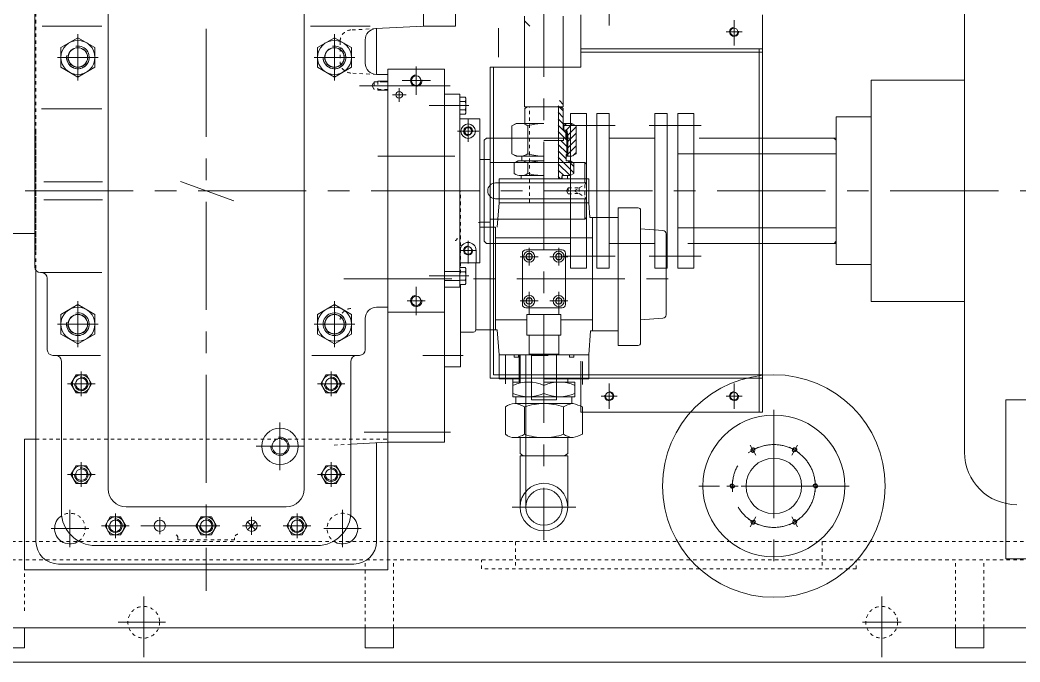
# Model space of a CAD drawing. Header units: inches. Extents: x 0 to 22015, y 0 to 16774.
# Drawn here: x 10774 to 11655, y 6629 to 7194 of the extents above; entities that cross this region are included whole.
import ezdxf

# ---------------------------------------------------------------- set-up
doc = ezdxf.new("R2010")
doc.units = ezdxf.units.IN
doc.header["$MEASUREMENT"] = 0
doc.linetypes.add('CENTER', pattern=[50.8, 31.75, -6.35, 6.35, -6.35])
doc.linetypes.add('EB_DASH', pattern=[6, 3, -3])
for name, color, linetype, lineweight in [('CAXA0', 7, 'Continuous', 5), ('CAXA1', 5, 'CENTER', 5), ('CAXA2', 6, 'EB_DASH', 5)]:
    doc.layers.add(name, color=color, linetype=linetype, lineweight=lineweight)

msp = doc.modelspace()

# ---------------------------------------------------------------- linework, layer by layer
at = {"layer": 'CAXA0', "color": 7, "linetype": 'Continuous', "lineweight": 5}
for p, q in [((10787.43, 7442.1), (10787.43, 6976.51)), ((10852, 7403.59), (10852, 6781.16)), ((11024.86, 7403.59), (11024.86, 6781.16)), ((11129.93, 7188.6), (11129.93, 7358.59)), ((11157.92, 7188.6), (11157.92, 7273.6)), ((11606.28, 6813.44), (11606.28, 7273.77)), ((11218.94, 7197.39), (11218.94, 7117.49)), ((11252.94, 7197.39), (11252.94, 7117.49)), ((11268.42, 7152.4), (11268.42, 7198.6)), ((11428.42, 6848.6), (11428.42, 7198.6)), ((10846.43, 7188.59), (10793.85, 7188.59)), ((11030.43, 7188.59), (11083.01, 7188.59)), ((11129.93, 7188.62), (11087.91, 7186.42)), ((11157.92, 7188.6), (11129.93, 7188.6)), ((11218.94, 7193.2), (11223.44, 7188.7)), ((11088.43, 7186.45), (11088.43, 7146.09)), ((11088.44, 7182.03), (11088.44, 7146.09)), ((10825.43, 7178.42), (10810.43, 7169.76)), ((10825.43, 7178.42), (10840.43, 7169.76)), ((11051.43, 7178.42), (11036.43, 7169.76)), ((11051.43, 7178.42), (11066.43, 7169.76)), ((11078.43, 7176.44), (11078.43, 7156.09)), ((10810.43, 7152.44), (10810.43, 7169.76)), ((10840.43, 7152.44), (10840.43, 7169.76)), ((11036.43, 7152.44), (11036.43, 7169.76)), ((11066.43, 7152.44), (11066.43, 7169.76)), ((11268.42, 7168.6), (11428.42, 7168.6)), ((11268.42, 7165.6), (11428.42, 7165.6)), ((11425.42, 6848.6), (11425.42, 7168.6)), ((10825.43, 7143.78), (10810.43, 7152.44)), ((10825.43, 7143.78), (10840.43, 7152.44)), ((11051.43, 7143.78), (11036.43, 7152.44)), ((11051.43, 7143.78), (11066.43, 7152.44)), ((11188.42, 6878.6), (11188.42, 7152.4)), ((11188.42, 7152.4), (11268.42, 7152.4)), ((11188.43, 7152.4), (11188.43, 7090.09)), ((11191.42, 6881.6), (11191.42, 7152.4)), ((11088.43, 7146.09), (11098.44, 7146.09)), ((11098.44, 7150.6), (11148.44, 7150.6)), ((11098.44, 7150.6), (11098.44, 7128.6)), ((11098.44, 7150.6), (11098.44, 6822.7)), ((11148.44, 6953.1), (11148.44, 7150.6)), ((11098.44, 7140.1), (11089.68, 7140.1)), ((11524.29, 7141.1), (11606.28, 7141.1)), ((11524.29, 7141.1), (11524.29, 6946.1)), ((11089.68, 7132.1), (11098.44, 7132.1)), ((11098.44, 7128.6), (11098.44, 7068.6)), ((11148.44, 7128.59), (11161.94, 7128.59)), ((11161.94, 6958.59), (11161.94, 7128.59)), ((11166.64, 7126.1), (11161.94, 7126.1)), ((11166.64, 7122.35), (11161.94, 7122.35)), ((11167.24, 7124.22), (11167.24, 7112.97)), ((11252.94, 7117.49), (11218.94, 7117.49)), ((11221.33, 7117.51), (11218.99, 7116.15)), ((11248.49, 7118.4), (11252.99, 7113.9)), ((11248.62, 7054.09), (11248.62, 7117.49)), ((11249.49, 7123.05), (11252.99, 7119.55)), ((11250.64, 7117.49), (11253, 7116.13)), ((10846.43, 7115.7), (10793.37, 7115.7)), ((11166.64, 7114.84), (11161.94, 7114.84)), ((11166.64, 7111.09), (11161.94, 7111.09)), ((11218.99, 7116.15), (11218.97, 7103.01)), ((11248.49, 7112.74), (11252.98, 7108.25)), ((11252.99, 7116.13), (11252.97, 7096.98)), ((11259.39, 7111.59), (11259.39, 6975.6)), ((11273.39, 7111.59), (11259.39, 7111.59)), ((11273.39, 7111.6), (11273.39, 6975.6)), ((11293.39, 7111.59), (11282.39, 7111.59)), ((11282.39, 7111.59), (11282.39, 6975.6)), ((11293.39, 7111.59), (11293.39, 6975.6)), ((11333.59, 7111.59), (11333.59, 6975.6)), ((11344.59, 7111.59), (11333.59, 7111.59)), ((11344.59, 7111.59), (11344.59, 6975.6)), ((11353.84, 7111.6), (11353.84, 6975.6)), ((11353.84, 7111.59), (11367.84, 7111.59)), ((11367.84, 7111.59), (11367.84, 6975.6)), ((11493.44, 7108.6), (11524.29, 7108.6)), ((11493.44, 6978.6), (11493.44, 7108.6)), ((11179.43, 7106.99), (11161.94, 7106.99)), ((11179.43, 6980.19), (11179.43, 7106.99)), ((11207.67, 7100.83), (11207.65, 7076.21)), ((11207.67, 7100.83), (11207.65, 7076.21)), ((11211.47, 7103.01), (11207.67, 7100.83)), ((11211.47, 7103.01), (11207.67, 7100.83)), ((11235.97, 7102.99), (11211.47, 7103.01)), ((11235.97, 7102.99), (11211.47, 7103.01)), ((11221.82, 7100.82), (11221.8, 7076.19)), ((11221.82, 7100.82), (11221.8, 7076.19)), ((11248.49, 7107.08), (11252.98, 7102.6)), ((11248.49, 7101.43), (11255.27, 7094.65)), ((11260.48, 7102.97), (11252.97, 7102.98)), ((11260.48, 7102.97), (11252.97, 7102.98)), ((11253.47, 7102.98), (11253.47, 7096.98)), ((11253.47, 7102.98), (11253.47, 7096.98)), ((11255.89, 7102.97), (11253.47, 7100.56)), ((11255.89, 7102.97), (11253.47, 7100.56)), ((11261.16, 7102.58), (11255.54, 7096.97)), ((11261.16, 7102.58), (11255.54, 7096.97)), ((11264.27, 7100.04), (11256.92, 7092.7)), ((11264.27, 7100.04), (11256.92, 7092.7)), ((11260.48, 7102.97), (11264.27, 7100.78)), ((11260.48, 7102.97), (11264.27, 7100.78)), ((11264.27, 7100.78), (11264.25, 7076.16)), ((11264.27, 7100.78), (11264.25, 7076.16)), ((11165.72, 7096.09), (11167.45, 7099.09)), ((11165.72, 7096.09), (11167.45, 7093.09)), ((11165.72, 7096.09), (11167.45, 7093.09)), ((11170.91, 7099.09), (11167.45, 7099.09)), ((11170.91, 7093.09), (11167.45, 7093.09)), ((11172.64, 7096.09), (11170.91, 7099.09)), ((11172.64, 7096.09), (11170.91, 7093.09)), ((11248.49, 7095.77), (11254.29, 7089.98)), ((11255.97, 7096.97), (11252.97, 7096.98)), ((11255.97, 7096.97), (11252.97, 7096.98)), ((11255.27, 7096.97), (11255.26, 7089.97)), ((11255.27, 7096.97), (11255.26, 7089.97)), ((11255.97, 7096.97), (11255.95, 7073.97)), ((11255.97, 7096.97), (11255.95, 7073.97)), ((11256.92, 7092.7), (11255.96, 7091.75)), ((11256.92, 7092.7), (11255.96, 7091.75)), ((11256.96, 7092.48), (11255.97, 7096.97)), ((11256.96, 7092.48), (11255.97, 7096.97)), ((11256.96, 7092.48), (11256.95, 7073.76)), ((11256.96, 7092.48), (11256.95, 7073.76)), ((11264.27, 7094.38), (11256.96, 7087.09)), ((11264.27, 7094.38), (11256.96, 7087.09)), ((11185.38, 7090.09), (11183.38, 7088.09)), ((11183.38, 6999.1), (11183.38, 7088.09)), ((11259.39, 7090.09), (11185.38, 7090.09)), ((11255.96, 7089.97), (11235.96, 7089.99)), ((11255.96, 7089.97), (11235.96, 7089.99)), ((11253.21, 7087.88), (11235.96, 7087.89)), ((11253.21, 7087.88), (11235.96, 7087.89)), ((11248.49, 7090.11), (11248.62, 7089.98)), ((11248.49, 7084.46), (11255.95, 7077)), ((11250.73, 7087.88), (11255.96, 7082.65)), ((11253.21, 7089.98), (11253.21, 7087.88)), ((11253.21, 7089.98), (11253.21, 7087.88)), ((11254.29, 7089.98), (11255.96, 7088.3)), ((11256.96, 7087.09), (11255.96, 7086.09)), ((11256.96, 7087.09), (11255.96, 7086.09)), ((11264.26, 7083.07), (11256.95, 7075.77)), ((11264.26, 7083.07), (11256.95, 7075.77)), ((11264.26, 7088.72), (11256.96, 7081.43)), ((11264.26, 7088.72), (11256.96, 7081.43)), ((11333.59, 7090.09), (11293.39, 7090.09)), ((11493.44, 7090.1), (11372.68, 7090.1)), ((11493.29, 7088.1), (11491.29, 7090.1)), ((11493.44, 7000.35), (11493.44, 7088.1)), ((11211.44, 7074.01), (11207.65, 7076.21)), ((11211.44, 7074.01), (11207.65, 7076.21)), ((11211.44, 7074.01), (11235.95, 7073.99)), ((11211.44, 7074.01), (11235.95, 7073.99)), ((11216.45, 7074.01), (11216.44, 7070.01)), ((11216.45, 7074.01), (11216.44, 7070.01)), ((11248.49, 7078.8), (11255.45, 7071.85)), ((11248.49, 7073.14), (11262.24, 7059.4)), ((11255.45, 7075.47), (11255.44, 7069.97)), ((11255.45, 7075.47), (11255.44, 7069.97)), ((11256.95, 7075.47), (11255.45, 7075.47)), ((11256.95, 7075.47), (11255.45, 7075.47)), ((11260.46, 7073.97), (11255.45, 7073.97)), ((11260.46, 7073.97), (11255.45, 7073.97)), ((11256.96, 7081.43), (11255.95, 7080.43)), ((11256.96, 7081.43), (11255.95, 7080.43)), ((11256.95, 7075.77), (11256.65, 7075.47)), ((11256.95, 7075.77), (11256.65, 7075.47)), ((11260.46, 7073.97), (11264.25, 7076.16)), ((11260.46, 7073.97), (11264.25, 7076.16)), ((11264.25, 7077.41), (11261.28, 7074.44)), ((11264.25, 7077.41), (11261.28, 7074.44)), ((11353.43, 7076.1), (11493.43, 7076.1)), ((11179.43, 7071.1), (11188.43, 7071.1)), ((11188.43, 7068.6), (11188.43, 7018.6)), ((11271.88, 7068.6), (11188.43, 7068.6)), ((11209.64, 7068.11), (11209.63, 7058.92)), ((11209.64, 7068.11), (11209.63, 7058.92)), ((11212.94, 7070.01), (11209.64, 7068.11)), ((11212.94, 7070.01), (11209.64, 7068.11)), ((11212.94, 7070.01), (11235.94, 7069.99)), ((11212.94, 7070.01), (11235.94, 7069.99)), ((11221.79, 7068.1), (11221.78, 7058.91)), ((11221.79, 7068.1), (11221.78, 7058.91)), ((11248.49, 7067.49), (11258.98, 7057)), ((11258.94, 7069.97), (11255.44, 7069.97)), ((11258.94, 7069.97), (11255.44, 7069.97)), ((11257.32, 7069.97), (11262.24, 7065.05)), ((11258.94, 7069.97), (11262.24, 7068.06)), ((11258.94, 7069.97), (11262.24, 7068.06)), ((11262.24, 7068.06), (11262.23, 7058.87)), ((11262.24, 7068.06), (11262.23, 7058.87)), ((11271.88, 7068.6), (11273.38, 7067.1)), ((11271.88, 7068.6), (11271.88, 7050.6)), ((11235.93, 7056.99), (11215.71, 7057.01)), ((11235.93, 7056.99), (11215.71, 7057.01)), ((11215.75, 7057.01), (11215.75, 7054.09)), ((11248.49, 7061.83), (11253.34, 7056.98)), ((11248.49, 7056.17), (11250.57, 7054.09)), ((11251.29, 7054.09), (11251.94, 7056.98)), ((11258.93, 7056.97), (11251.94, 7056.98)), ((11251.94, 7054.09), (11251.94, 7056.98)), ((11258.93, 7056.97), (11252.43, 7056.98)), ((11256.75, 7056.97), (11256.75, 7054.09)), ((11258.93, 7056.97), (11262.23, 7058.87)), ((11258.93, 7056.97), (11262.23, 7058.87)), ((10847, 7051.6), (10795.43, 7051.6)), ((11273.38, 7050.6), (11193.39, 7050.6)), ((11196.38, 7054.09), (11275.48, 7054.09)), ((11196.38, 7033.09), (11196.38, 7054.09)), ((11275.48, 7033.09), (11275.48, 7054.09)), ((10847, 7035.6), (10795.43, 7035.6)), ((11273.39, 7036.6), (11193.39, 7036.6)), ((11196.38, 7033.09), (11194.84, 7011.5)), ((11196.38, 7033.09), (11275.48, 7033.09)), ((11271.88, 7036.6), (11271.88, 7018.6)), ((11275.49, 7033.09), (11276.43, 7020)), ((11271.88, 7018.6), (11273.38, 7020.1)), ((11301.44, 7028.59), (11301.44, 6907.49)), ((11319, 7028.59), (11301.44, 7028.59)), ((11321, 7026.59), (11321, 6909.49)), ((11098.44, 6822.1), (11098.44, 7018.6)), ((11179.43, 7016.1), (11188.43, 7016.1)), ((11271.88, 7018.6), (11188.43, 7018.6)), ((11193.29, 7011.6), (11193.29, 6921.1)), ((11301.44, 7020), (11276.36, 7020)), ((11278.58, 7020), (11278.58, 6920.14)), ((10729.94, 7006.09), (10788.43, 7006.09)), ((11340.64, 7008.69), (11321, 7010.01)), ((11343.44, 7005.69), (11343.44, 6934.3)), ((11353.43, 7011.1), (11493.43, 7011.1)), ((11185.37, 6997.1), (11183.37, 6999.1)), ((11259.39, 6997.1), (11185.37, 6997.1)), ((11193.29, 7002.09), (11278.58, 7002.09)), ((11333.59, 6997.1), (11293.39, 6997.1)), ((11343.65, 6997.1), (11343.44, 6997.1)), ((11493.44, 6997.11), (11362.63, 6997.11)), ((11493.44, 6999.11), (11491.44, 6997.11)), ((11162.18, 6980.19), (11162.18, 6991.09)), ((11176.18, 6980.19), (11176.18, 6991.09)), ((11216.94, 6988.59), (11216.94, 6943.59)), ((11219.94, 6991.59), (11251.94, 6991.59)), ((11220.05, 6985.59), (11221.49, 6988.09)), ((11220.05, 6985.59), (11221.49, 6983.09)), ((11220.05, 6985.59), (11221.49, 6983.09)), ((11224.38, 6988.09), (11221.49, 6988.09)), ((11225.82, 6985.59), (11224.38, 6988.09)), ((11225.82, 6985.59), (11224.38, 6983.09)), ((11246.05, 6985.59), (11247.49, 6988.09)), ((11246.05, 6985.59), (11247.49, 6983.09)), ((11246.05, 6985.59), (11247.49, 6983.09)), ((11250.38, 6988.09), (11247.49, 6988.09)), ((11251.82, 6985.59), (11250.38, 6988.09)), ((11251.82, 6985.59), (11250.38, 6983.09)), ((11254.94, 6988.59), (11254.94, 6943.59)), ((11148.44, 6958.59), (11148.44, 6981.09)), ((11179.43, 6980.19), (11161.94, 6980.19)), ((11166.64, 6976.11), (11161.94, 6976.11)), ((11175.94, 6980.2), (11175.94, 6921.1)), ((11175.94, 6980.2), (11175.94, 6921.1)), ((11224.38, 6983.09), (11221.49, 6983.09)), ((11250.38, 6983.09), (11247.49, 6983.09)), ((11493.44, 6978.6), (11524.29, 6978.6)), ((10788.43, 6972.97), (10788.43, 6771.1)), ((10846.43, 6971.51), (10792.43, 6971.51)), ((11161.94, 6972.59), (11148.44, 6972.59)), ((11166.64, 6972.35), (11161.94, 6972.35)), ((11167.24, 6962.97), (11167.24, 6974.23)), ((11273.39, 6975.6), (11259.39, 6975.6)), ((11293.39, 6975.6), (11282.39, 6975.6)), ((11344.59, 6975.6), (11333.59, 6975.6)), ((11353.84, 6975.6), (11367.84, 6975.6)), ((10798.43, 6913.6), (10798.43, 6966.51)), ((11161.94, 6964.59), (11148.44, 6964.59)), ((11148.44, 6958.59), (11161.94, 6958.59)), ((11166.64, 6964.85), (11161.94, 6964.85)), ((11166.64, 6961.09), (11161.94, 6961.09)), ((11162.44, 6961.09), (11162.44, 6888.6)), ((11148.44, 6822.1), (11148.44, 6953.1)), ((10825.43, 6943.43), (10810.43, 6934.77)), ((10825.43, 6943.43), (10840.43, 6934.77)), ((11051.43, 6943.43), (11036.43, 6934.77)), ((11051.43, 6943.43), (11066.43, 6934.77)), ((11088.43, 6941.1), (11098.44, 6941.1)), ((11220.05, 6946.59), (11221.49, 6949.09)), ((11220.05, 6946.59), (11221.49, 6944.09)), ((11220.05, 6946.59), (11221.49, 6944.09)), ((11224.38, 6949.09), (11221.49, 6949.09)), ((11224.38, 6944.09), (11221.49, 6944.09)), ((11225.82, 6946.59), (11224.38, 6949.09)), ((11225.82, 6946.59), (11224.38, 6944.09)), ((11246.05, 6946.59), (11247.49, 6949.09)), ((11246.05, 6946.59), (11247.49, 6944.09)), ((11246.05, 6946.59), (11247.49, 6944.09)), ((11250.38, 6949.09), (11247.49, 6949.09)), ((11250.38, 6944.09), (11247.49, 6944.09)), ((11251.82, 6946.59), (11250.38, 6949.09)), ((11251.82, 6946.59), (11250.38, 6944.09)), ((11524.29, 6946.1), (11606.28, 6946.1)), ((10810.43, 6917.45), (10810.43, 6934.77)), ((10840.43, 6917.45), (10840.43, 6934.77)), ((11036.43, 6917.45), (11036.43, 6934.77)), ((11066.43, 6917.45), (11066.43, 6934.77)), ((11098.44, 6936.6), (11148.44, 6936.6)), ((11219.94, 6940.59), (11251.94, 6940.59)), ((11220.94, 6916.59), (11220.94, 6934.59)), ((11250.94, 6934.59), (11220.94, 6934.59)), ((11222.94, 6934.59), (11222.94, 6940.17)), ((11248.94, 6934.59), (11248.94, 6939.16)), ((11250.94, 6916.59), (11250.94, 6934.59)), ((11078.43, 6931.1), (11078.43, 6903.6)), ((11193.29, 6930.09), (11220.94, 6930.09)), ((11250.94, 6930.09), (11278.58, 6930.09)), ((11340.64, 6931.31), (11321, 6929.98)), ((10788.43, 6918.6), (10788.43, 6734.85)), ((10825.43, 6908.79), (10810.43, 6917.45)), ((10825.43, 6908.79), (10840.43, 6917.45)), ((11051.43, 6908.79), (11036.43, 6917.45)), ((11051.43, 6908.79), (11066.43, 6917.45)), ((11173.94, 6919.1), (11162.44, 6919.1)), ((11175.94, 6921.1), (11194.82, 6921.1)), ((11196.38, 6899.09), (11194.81, 6921.1)), ((11250.94, 6916.59), (11220.94, 6916.59)), ((11222.93, 6899.59), (11222.93, 6916.59)), ((11222.94, 6899.59), (11222.94, 6916.59)), ((11248.93, 6899.59), (11248.93, 6916.59)), ((11248.94, 6899.59), (11248.94, 6916.59)), ((11275.48, 6899.09), (11277, 6920.26)), ((11301.44, 6920.14), (11277, 6920.14)), ((10798.43, 6913.6), (10798.43, 6903.6)), ((11301.44, 6907.49), (11319, 6907.49)), ((10803.43, 6898.6), (10805.93, 6898.6)), ((10804.68, 6898.6), (10845.34, 6898.6)), ((11072.18, 6898.6), (11031.52, 6898.6)), ((11073.43, 6898.6), (11070.93, 6898.6)), ((11196.38, 6899.09), (11275.48, 6899.09)), ((11196.38, 6899.09), (11196.38, 6878.09)), ((11196.38, 6899.09), (11275.48, 6899.09)), ((11209.63, 6899.09), (11209.63, 6897.09)), ((11209.63, 6897.09), (11213.43, 6897.09)), ((11213.43, 6899.09), (11213.43, 6897.09)), ((11214.11, 6875.19), (11214.11, 6899.09)), ((11214.94, 6875.19), (11214.94, 6899.09)), ((11219.93, 6899.09), (11219.93, 6765.09)), ((11248.93, 6899.59), (11222.93, 6899.59)), ((11224.93, 6859.59), (11224.93, 6899.59)), ((11246.93, 6859.59), (11246.93, 6899.59)), ((11258.43, 6899.09), (11258.43, 6897.09)), ((11262.23, 6897.09), (11258.43, 6897.09)), ((11262.23, 6899.09), (11262.23, 6897.09)), ((11275.48, 6899.09), (11275.48, 6878.09)), ((10810.93, 6893.6), (10810.93, 6761.1)), ((11065.93, 6893.6), (11065.93, 6761.1)), ((11162.44, 6888.6), (11148.44, 6888.6)), ((11268.42, 6848.6), (11268.42, 6893.6)), ((10823.89, 6881.46), (10819.35, 6873.6)), ((10832.97, 6881.46), (10823.89, 6881.46)), ((10837.51, 6873.6), (10832.97, 6881.46)), ((11039.35, 6873.6), (11043.89, 6881.46)), ((11043.89, 6881.46), (11052.97, 6881.46)), ((11052.97, 6881.46), (11057.51, 6873.6)), ((11191.42, 6881.6), (11428.42, 6881.6)), ((10819.35, 6873.6), (10823.89, 6865.73)), ((10832.97, 6865.73), (10837.51, 6873.6)), ((11043.89, 6865.73), (11039.35, 6873.6)), ((11057.51, 6873.6), (11052.97, 6865.73)), ((11188.42, 6878.6), (11428.42, 6878.6)), ((11196.38, 6878.09), (11214.94, 6878.09)), ((11208.66, 6878.09), (11208.66, 6862.19)), ((11208.66, 6875.19), (11214.94, 6875.19)), ((11208.66, 6875.19), (11214.94, 6875.19)), ((11235.93, 6878.09), (11275.48, 6878.09)), ((11235.94, 6875.19), (11263.22, 6875.19)), ((11256.94, 6878.09), (11256.94, 6875.19)), ((11263.22, 6875.19), (11263.22, 6862.19)), ((10832.97, 6865.73), (10823.89, 6865.73)), ((11043.89, 6865.73), (11052.97, 6865.73)), ((11208.66, 6862.19), (11211.04, 6862.19)), ((11208.66, 6862.19), (11263.22, 6862.19)), ((11211.04, 6856.19), (11211.04, 6862.19)), ((11260.6, 6856.19), (11260.6, 6862.19)), ((11201.94, 6829.19), (11201.94, 6853.19)), ((11210.31, 6856.19), (11211.04, 6856.19)), ((11211.27, 6856.19), (11261.56, 6856.19)), ((11218.68, 6853.19), (11218.68, 6829.19)), ((11246.93, 6859.59), (11224.93, 6859.59)), ((11253.19, 6853.19), (11253.19, 6829.19)), ((11269.93, 6829.19), (11269.93, 6853.19)), ((11642.72, 6719.6), (11642.72, 6859.6)), ((12308.43, 6859.6), (11642.72, 6859.6)), ((11268.42, 6848.6), (11428.42, 6848.6)), ((11098.44, 6841.09), (11098.44, 6822.09)), ((10788.43, 6824.85), (10778.43, 6824.85)), ((10778.43, 6824.85), (10778.43, 6709.85)), ((11098.44, 6822.09), (11066.05, 6820.4)), ((11088.43, 6821.57), (11088.43, 6734.85)), ((11088.44, 6821.57), (11088.44, 6771.1)), ((11098.43, 6821.57), (11098.43, 6709.85)), ((11148.44, 6822.1), (11098.44, 6822.1)), ((11210.31, 6826.19), (11235.94, 6826.19)), ((11214.94, 6812.1), (11214.94, 6826.19)), ((11235.94, 6826.19), (11261.56, 6826.19)), ((11256.94, 6812.11), (11256.94, 6826.19)), ((11214.93, 6810.1), (11256.93, 6810.1)), ((11214.93, 6765.09), (11214.93, 6810.1)), ((11214.94, 6812.1), (11217.73, 6810.1)), ((11256.94, 6812.11), (11254.14, 6810.1)), ((11256.93, 6765.09), (11256.93, 6810.1)), ((10823.89, 6801.46), (10819.35, 6793.6)), ((10832.97, 6801.46), (10823.89, 6801.46)), ((10837.51, 6793.6), (10832.97, 6801.46)), ((11039.35, 6793.6), (11043.89, 6801.46)), ((11043.89, 6801.46), (11052.97, 6801.46)), ((11052.97, 6801.46), (11057.51, 6793.6)), ((10819.35, 6793.6), (10823.89, 6785.73)), ((10832.97, 6785.73), (10837.51, 6793.6)), ((11043.89, 6785.73), (11039.35, 6793.6)), ((11057.51, 6793.6), (11052.97, 6785.73)), ((10832.97, 6785.73), (10823.89, 6785.73)), ((11043.89, 6785.73), (11052.97, 6785.73)), ((10938.43, 6765.16), (10868, 6765.16)), ((10938.43, 6765.16), (11008.86, 6765.16)), ((10853.89, 6756.46), (10849.35, 6748.6)), ((10862.97, 6756.46), (10853.89, 6756.46)), ((10867.51, 6748.6), (10862.97, 6756.46)), ((10933.89, 6756.46), (10929.35, 6748.6)), ((10942.97, 6756.46), (10933.89, 6756.46)), ((10947.51, 6748.6), (10942.97, 6756.46)), ((11009.35, 6748.6), (11013.89, 6756.46)), ((11013.89, 6756.46), (11022.97, 6756.46)), ((11022.97, 6756.46), (11027.51, 6748.6)), ((10849.35, 6748.6), (10853.89, 6740.73)), ((10862.97, 6740.73), (10867.51, 6748.6)), ((10929.35, 6748.6), (10933.89, 6740.73)), ((10942.97, 6740.73), (10947.51, 6748.6)), ((10981.97, 6745.06), (10974.9, 6752.13)), ((10974.9, 6745.06), (10981.97, 6752.13)), ((11013.89, 6740.73), (11009.35, 6748.6)), ((11027.51, 6748.6), (11022.97, 6740.73)), ((10862.97, 6740.73), (10853.89, 6740.73)), ((10942.97, 6740.73), (10933.89, 6740.73)), ((11013.89, 6740.73), (11022.97, 6740.73)), ((11035.93, 6731.1), (10840.93, 6731.1)), ((11068.43, 6714.85), (10808.43, 6714.85)), ((12308.43, 6719.6), (11642.72, 6719.6)), ((11098.43, 6709.85), (10778.43, 6709.85)), ((12308.43, 6658.6), (10758.43, 6658.6)), ((10778.43, 6641.1), (10778.43, 6658.6)), ((11078.43, 6641.1), (11078.43, 6658.6)), ((11103.43, 6641.1), (11103.43, 6658.6)), ((11598.43, 6641.1), (11598.43, 6658.6)), ((11623.43, 6641.1), (11623.43, 6658.6)), ((10778.43, 6641.1), (10758.43, 6641.1)), ((11103.43, 6641.1), (11078.43, 6641.1)), ((11623.43, 6641.1), (11598.43, 6641.1)), ((12308.43, 6628.6), (10758.43, 6628.6))]:
    msp.add_line(p, q, dxfattribs=at)
for centre, radius in [((11403.42, 7183.6), 3.32), ((10825.43, 7161.1), 15), ((11051.43, 7161.1), 15), ((10825.43, 7161.1), 8.65), ((10825.43, 7161.1), 8.5), ((11051.43, 7161.1), 8.65), ((11051.43, 7161.1), 8.5), ((11123.44, 7140.6), 4.19), ((11108.44, 7128.1), 3), ((11169.18, 7096.09), 3.46), ((11169.18, 7096.09), 3.32), ((11169.18, 6991.09), 3.32), ((11222.94, 6985.59), 2.89), ((11248.94, 6985.59), 2.89), ((11123.44, 6946.6), 4.19), ((10825.43, 6926.11), 15), ((11051.43, 6926.11), 15), ((11222.94, 6946.59), 2.89), ((11248.94, 6946.59), 2.89), ((10825.43, 6926.11), 8.65), ((10825.43, 6926.11), 8.5), ((11051.43, 6926.11), 8.65), ((11051.43, 6926.11), 8.5), ((10828.43, 6873.6), 7.86), ((11048.43, 6873.6), 7.86), ((11438.43, 6783.6), 98), ((10828.43, 6873.6), 5.05), ((11048.43, 6873.6), 5.05), ((11293.42, 6862.79), 3.32), ((11403.42, 6862.79), 3.32), ((11438.43, 6783.6), 62.5), ((11003.43, 6818.6), 16), ((11003.43, 6818.6), 6.92), ((11420.18, 6815.21), 1.62), ((11456.68, 6815.21), 1.62), ((10828.43, 6793.6), 7.86), ((11048.43, 6793.6), 7.86), ((11438.43, 6783.6), 24.5), ((10828.43, 6793.6), 5.05), ((11048.43, 6793.6), 5.05), ((11235.93, 6765.09), 21), ((11401.93, 6783.6), 1.62), ((11474.93, 6783.6), 1.62), ((11235.93, 6765.09), 16), ((10858.43, 6748.6), 7.86), ((10938.43, 6748.6), 7.86), ((11018.43, 6748.6), 7.86), ((10858.43, 6748.6), 5.05), ((10897.54, 6748.6), 5), ((10938.43, 6748.6), 5.05), ((10978.43, 6748.6), 5), ((11018.43, 6748.6), 5.05), ((11420.18, 6751.99), 1.62), ((11456.68, 6751.99), 1.62)]:
    msp.add_circle(centre, radius, dxfattribs=at)
for centre, radius, start, end in [((11403.42, 7183.6), 4, 90, 10), ((11088.43, 7176.44), 10, 93, 180), ((10825.43, 7161.1), 10, 180, 100), ((11051.43, 7161.1), 10, 180, 100), ((10825.43, 7161.1), 10, 170, 0), ((11051.43, 7161.1), 10, 180, 10), ((11088.43, 7156.09), 10, 180, 270), ((11123.44, 7140.6), 5, 90, 10), ((11164.01, 7124.22), 3.23, 324.42999, 35.57001), ((11155.24, 7118.6), 12, 341.77609, 18.22391), ((11164.01, 7112.97), 3.23, 324.42999, 35.57001), ((11169.18, 7096.09), 6.36, 0, 180), ((11169.18, 7096.09), 4, 350, 270), ((11214.74, 7090.48), 12.53, 55.56432, 124.33281), ((11214.74, 7090.48), 12.53, 55.56432, 124.33281), ((11235.93, 7056.16), 46.83, 89.94857, 107.53652), ((11235.93, 7056.16), 46.83, 89.94857, 107.53652), ((11169.18, 7096.09), 6.36, 180, 0), ((11214.73, 7086.54), 12.53, 235.56432, 304.33281), ((11214.73, 7086.54), 12.53, 235.56432, 304.33281), ((11235.99, 7120.82), 46.83, 252.36061, 269.94857), ((11235.99, 7120.82), 46.83, 252.36061, 269.94857), ((11215.71, 7059.37), 10.64, 55.12338, 124.77375), ((11215.71, 7059.37), 10.64, 55.12338, 124.77375), ((11235.9, 7016.49), 53.5, 89.94857, 105.28574), ((11235.9, 7016.49), 53.5, 89.94857, 105.28574), ((11215.72, 7067.65), 10.64, 235.12338, 304.77375), ((11215.72, 7067.65), 10.64, 235.12338, 304.77375), ((11235.98, 7110.49), 53.5, 254.61139, 269.94857), ((11235.98, 7110.49), 53.5, 254.61139, 269.94857), ((11193.39, 7043.6), 7, 90, 270), ((11319, 7026.59), 2, 0, 90), ((11340.44, 7005.69), 3, 0, 86.13391), ((11169.18, 6991.09), 7, 0, 180), ((11169.18, 6991.09), 4, 90, 10), ((11219.94, 6988.59), 3, 90, 180), ((11222.94, 6985.59), 4.89, 0, 180), ((11222.94, 6985.59), 4.89, 180, 0), ((11248.94, 6985.59), 4.89, 0, 180), ((11248.94, 6985.59), 4.89, 180, 0), ((11251.94, 6988.59), 3, 0, 90), ((10792.43, 6976.51), 5, 180, 270), ((11164.01, 6974.23), 3.23, 324.42999, 35.57001), ((10793.43, 6966.51), 5, 0, 90), ((11155.24, 6968.6), 12, 341.77609, 18.22391), ((11164.01, 6962.97), 3.23, 324.42999, 35.57001), ((11123.44, 6946.6), 5, 90, 10), ((11222.94, 6946.59), 4.89, 0, 180), ((11248.94, 6946.59), 4.89, 0, 180), ((11088.43, 6931.1), 10, 90, 180), ((11219.94, 6943.59), 3, 180, 270), ((11222.94, 6946.59), 4.89, 180, 0), ((11248.94, 6946.59), 4.89, 180, 0), ((11251.94, 6943.59), 3, 270, 0), ((10825.43, 6926.11), 10, 180, 100), ((11051.43, 6926.11), 10, 260, 180), ((11340.44, 6934.3), 3, 273.86609, 360), ((10825.43, 6926.11), 10, 170, 0), ((11051.43, 6926.11), 10, 180, 10), ((11173.94, 6921.1), 2, 270, 0), ((11173.94, 6921.1), 2, 270, 0), ((11319, 6909.49), 2, 270, 0), ((10803.43, 6903.6), 5, 180, 270), ((10805.93, 6893.6), 5, 0, 90), ((11070.93, 6893.6), 5, 90, 180), ((11073.43, 6903.6), 5, 270, 0), ((10828.43, 6873.6), 6, 180, 100), ((11048.43, 6873.6), 6, 180, 100), ((11222.25, 6842.69), 32.51, 65.15721, 114.77441), ((11249.58, 6842.68), 32.51, 65.1914, 114.8086), ((11222.28, 6894.71), 32.51, 245.15721, 294.77441), ((11249.58, 6894.7), 32.51, 245.1914, 294.8086), ((11293.42, 6862.79), 4, 170, 90), ((11403.42, 6862.79), 4, 90, 10), ((11210.31, 6843), 13.19, 90, 129.41596), ((11206.77, 6834.43), 22.22, 57.59831, 78.32237), ((11235.93, 6805.1), 51.09, 90, 109.73161), ((11235.94, 6805.1), 51.09, 70.26839, 90), ((11265.1, 6834.43), 22.22, 101.67763, 122.40169), ((11247.91, 6804.93), 53.05, 65.47075, 75.08309), ((11003.43, 6818.6), 8, 180, 100), ((11210.31, 6839.38), 13.19, 230.58404, 270), ((11206.77, 6847.96), 22.22, 281.67763, 302.40169), ((11235.93, 6877.29), 51.09, 250.26839, 270), ((11235.94, 6877.29), 51.09, 270, 289.73161), ((11265.1, 6847.96), 22.22, 237.59831, 258.32237), ((11247.91, 6877.45), 53.05, 284.91691, 294.52925), ((11420.18, 6815.21), 2, 30, 310), ((11456.68, 6815.21), 2, 330, 250), ((11652.57, 6813.44), 46.29, 180, 270), ((10828.43, 6793.6), 6, 180, 100), ((11048.43, 6793.6), 6, 180, 100), ((11401.93, 6783.6), 2, 90, 10), ((11474.93, 6783.6), 2, 270, 190), ((10868, 6781.16), 16, 180, 270), ((11008.86, 6781.16), 16, 270, 0), ((10818.43, 6746.1), 13.5, 122.61987, 304.72352), ((10840.93, 6761.1), 30, 180, 270), ((11035.93, 6761.1), 30, 270, 0), ((11058.43, 6746.1), 13.5, 235.29181, 57.34929), ((10858.43, 6748.6), 6, 180, 100), ((10938.43, 6748.6), 6, 180, 100), ((11018.43, 6748.6), 6, 180, 100), ((11420.18, 6751.99), 2, 150, 70), ((11456.68, 6751.99), 2, 210, 130), ((10808.43, 6734.85), 20, 180, 270), ((11068.43, 6734.85), 20, 270, 0)]:
    msp.add_arc(centre, radius, start, end, dxfattribs=at)
at = {"layer": 'CAXA1', "linetype": 'CENTER', "lineweight": 5, "ltscale": 3}
for p, q in [((10938.44, 7643.59), (10938.44, 6691.38)), ((11235.94, 7544.07), (11235.94, 6735.86)), ((11195.93, 7491.6), (11195.93, 7161.33)), ((11293.42, 7189.13), (11293.42, 7211.45)), ((11403.42, 7171.63), (11403.42, 7193.95)), ((11403.42, 7190.6), (11403.42, 7176.6)), ((10825.43, 7181.42), (10825.43, 7140.78)), ((11051.43, 7181.42), (11051.43, 7140.78)), ((11410.42, 7183.6), (11396.42, 7183.6)), ((10825.43, 7175.1), (10825.43, 7147.1)), ((10825.43, 7174.1), (10825.43, 7148.1)), ((11051.43, 7175.1), (11051.43, 7147.1)), ((11051.43, 7174.1), (11051.43, 7148.1)), ((10843.43, 7161.1), (10807.43, 7161.1)), ((10811.43, 7161.1), (10839.43, 7161.1)), ((10812.43, 7161.1), (10838.43, 7161.1)), ((11033.43, 7161.1), (11069.43, 7161.1)), ((11037.43, 7161.1), (11065.43, 7161.1)), ((11038.43, 7161.1), (11064.43, 7161.1)), ((11123.44, 7153.1), (11123.44, 7128.1)), ((11123.44, 7148.6), (11123.44, 7132.6)), ((11108.53, 7136.1), (11073.34, 7136.1)), ((11093.69, 7136.1), (11153.31, 7136.1)), ((11135.94, 7140.6), (11110.94, 7140.6)), ((11131.44, 7140.6), (11115.44, 7140.6)), ((11114.44, 7128.1), (11102.44, 7128.1)), ((11108.44, 7134.1), (11108.44, 7122.1)), ((11169.88, 7118.6), (11134.83, 7118.6)), ((11169.18, 7088.49), (11169.18, 7106.99)), ((11169.18, 7105.46), (11169.18, 7086.73)), ((11169.18, 7089.09), (11169.18, 7103.09)), ((11252.73, 7101.09), (11298.58, 7101.09)), ((11374.49, 7101.09), (11328.65, 7101.09)), ((11178.54, 7096.09), (11159.81, 7096.09)), ((11176.18, 7096.09), (11162.18, 7096.09)), ((11157.52, 7074.1), (11089.65, 7074.1)), ((10915.78, 7051.84), (10962.67, 7034.77)), ((10778.98, 7043.6), (12747.09, 7043.6)), ((11169.18, 6979.69), (11169.18, 6999.49)), ((11169.18, 6998.09), (11169.18, 6984.09)), ((11176.18, 6991.09), (11162.18, 6991.09)), ((11230.83, 6985.59), (11215.05, 6985.59)), ((11222.94, 6993.48), (11222.94, 6977.7)), ((11256.83, 6985.59), (11241.05, 6985.59)), ((11248.94, 6993.48), (11248.94, 6977.7)), ((11252.73, 6986.1), (11298.58, 6986.1)), ((11374.49, 6986.1), (11328.65, 6986.1)), ((11169.88, 6968.6), (11134.83, 6968.6)), ((11059.55, 6966.09), (11354.65, 6966.09)), ((11123.44, 6934.1), (11123.44, 6959.1)), ((11123.44, 6954.6), (11123.44, 6938.6)), ((11222.94, 6954.48), (11222.94, 6938.7)), ((11248.94, 6954.48), (11248.94, 6938.7)), ((10825.43, 6946.43), (10825.43, 6905.79)), ((10825.43, 6942.6), (10825.43, 6914.6)), ((11051.43, 6946.43), (11051.43, 6905.79)), ((11051.43, 6942.6), (11051.43, 6914.6)), ((11131.44, 6946.6), (11115.44, 6946.6)), ((11230.83, 6946.59), (11215.05, 6946.59)), ((11256.83, 6946.59), (11241.05, 6946.59)), ((10825.43, 6939.11), (10825.43, 6913.11)), ((11051.43, 6913.11), (11051.43, 6939.11)), ((10843.43, 6926.11), (10807.43, 6926.11)), ((10812.43, 6926.11), (10838.43, 6926.11)), ((11033.43, 6926.11), (11069.43, 6926.11)), ((11038.43, 6926.11), (11064.43, 6926.11)), ((11164.86, 6898.6), (11129.25, 6898.6)), ((11158.34, 6898.59), (11135.05, 6898.59)), ((11201.93, 6898.46), (11201.93, 6873.64)), ((11224.53, 6898.59), (11239.53, 6898.59)), ((11269.93, 6893.12), (11269.93, 6873.13)), ((10828.43, 6862.73), (10828.43, 6884.46)), ((10828.43, 6883.35), (10828.43, 6863.85)), ((10828.43, 6882.6), (10828.43, 6864.6)), ((11048.43, 6862.73), (11048.43, 6884.46)), ((11048.43, 6883.35), (11048.43, 6863.85)), ((11048.43, 6882.6), (11048.43, 6864.6)), ((10816.35, 6873.6), (10840.51, 6873.6)), ((10818.68, 6873.6), (10838.18, 6873.6)), ((10819.43, 6873.6), (10837.43, 6873.6)), ((11060.51, 6873.6), (11036.35, 6873.6)), ((11038.68, 6873.6), (11058.18, 6873.6)), ((11039.43, 6873.6), (11057.43, 6873.6)), ((11293.42, 6851.63), (11293.42, 6873.95)), ((11403.42, 6851.63), (11403.42, 6873.95)), ((11286.42, 6862.79), (11300.42, 6862.79)), ((11293.42, 6869.79), (11293.42, 6855.79)), ((11410.42, 6862.79), (11396.42, 6862.79)), ((11403.42, 6869.79), (11403.42, 6855.79)), ((11438.43, 6850.67), (11438.43, 6715.28)), ((11003.43, 6839.6), (11003.43, 6797.6)), ((11003.43, 6829.6), (11003.43, 6807.6)), ((11077.48, 6831.09), (11108.53, 6831.09)), ((11153.68, 6831.1), (11092.21, 6831.1)), ((10982.43, 6818.6), (11024.43, 6818.6)), ((10992.43, 6818.6), (11014.43, 6818.6)), ((11424.51, 6817.71), (11415.85, 6812.71)), ((11422.68, 6810.88), (11417.68, 6819.54)), ((11461.01, 6812.71), (11452.35, 6817.71)), ((11454.18, 6810.88), (11459.18, 6819.54)), ((10828.43, 6782.73), (10828.43, 6804.46)), ((10828.43, 6803.35), (10828.43, 6783.85)), ((10828.43, 6802.6), (10828.43, 6784.6)), ((11048.43, 6782.73), (11048.43, 6804.46)), ((11048.43, 6803.35), (11048.43, 6783.85)), ((11048.43, 6802.6), (11048.43, 6784.6)), ((10816.35, 6793.6), (10840.51, 6793.6)), ((10818.68, 6793.6), (10838.18, 6793.6)), ((10819.43, 6793.6), (10837.43, 6793.6)), ((11060.51, 6793.6), (11036.35, 6793.6)), ((11038.68, 6793.6), (11058.18, 6793.6)), ((11039.43, 6793.6), (11057.43, 6793.6)), ((11504.84, 6783.6), (11372.49, 6783.6)), ((11406.93, 6783.6), (11396.93, 6783.6)), ((11401.93, 6788.6), (11401.93, 6778.6)), ((11469.93, 6783.6), (11479.93, 6783.6)), ((11474.93, 6778.6), (11474.93, 6788.6)), ((11263.93, 6765.09), (11207.93, 6765.09)), ((10818.43, 6762.6), (10818.43, 6729.6)), ((10858.43, 6737.73), (10858.43, 6759.46)), ((10858.43, 6758.35), (10858.43, 6738.85)), ((10858.43, 6757.6), (10858.43, 6739.6)), ((10897.54, 6756.1), (10897.54, 6741.1)), ((10938.43, 6737.73), (10938.43, 6759.46)), ((10938.43, 6757.6), (10938.43, 6739.6)), ((10978.43, 6756.6), (10978.43, 6740.6)), ((11018.43, 6737.73), (11018.43, 6759.46)), ((11018.43, 6758.35), (11018.43, 6738.85)), ((11018.43, 6757.6), (11018.43, 6739.6)), ((11058.43, 6762.6), (11058.43, 6729.6)), ((11422.68, 6756.32), (11417.68, 6747.66)), ((11454.18, 6756.32), (11459.18, 6747.66)), ((10846.35, 6748.6), (10870.51, 6748.6)), ((10848.68, 6748.6), (10868.18, 6748.6)), ((10849.43, 6748.6), (10867.43, 6748.6)), ((10929.43, 6748.6), (10880.79, 6748.6)), ((10905.04, 6748.6), (10890.04, 6748.6)), ((10926.35, 6748.6), (10950.51, 6748.6)), ((10929.43, 6748.6), (10947.43, 6748.6)), ((10970.43, 6748.6), (10986.43, 6748.6)), ((11030.51, 6748.6), (11006.35, 6748.6)), ((11008.68, 6748.6), (11028.18, 6748.6)), ((11009.43, 6748.6), (11027.43, 6748.6)), ((11415.85, 6754.49), (11424.51, 6749.49)), ((11452.35, 6749.49), (11461.01, 6754.49)), ((10801.93, 6746.1), (10834.93, 6746.1)), ((11041.93, 6746.1), (11074.93, 6746.1)), ((10883.43, 6632.75), (10883.43, 6686.3)), ((11533.43, 6632.75), (11533.43, 6686.3)), ((11533.43, 6680.6), (11533.43, 6646.6)), ((10902.46, 6663.6), (10860.98, 6663.6)), ((11550.43, 6663.6), (11516.43, 6663.6))]:
    msp.add_line(p, q, dxfattribs=at)
msp.add_circle((11438.43, 6783.6), 36.5, dxfattribs=at)
at = {"layer": 'CAXA2', "color": 7, "linetype": 'EB_DASH', "lineweight": 5}
for p, q in [((10788.44, 7446.09), (10788.44, 6946.2)), ((11129.93, 7188.6), (11125.05, 7188.21)), ((11087.91, 7186.42), (11065.91, 7185.27)), ((11056.43, 7175.28), (11056.43, 7157.26)), ((11088.43, 7146.09), (11065.91, 7147.27)), ((11084.42, 7136.1), (11086.3, 7139.5)), ((11086.3, 7132.7), (11084.42, 7136.1)), ((11086.3, 7139.5), (11086.3, 7132.7)), ((11086.3, 7139.5), (11098.34, 7139.5)), ((11089.68, 7140.1), (11089.68, 7132.1)), ((11098.44, 7139.5), (11091.69, 7139.5)), ((11098.44, 7132.7), (11086.3, 7132.7)), ((11223.22, 7033.1), (11223.22, 7117.49)), ((11148.44, 7106.09), (11148.44, 6976.09)), ((10788.43, 7096.1), (10788.43, 6991.1)), ((11266.96, 7046.08), (11271.81, 7048.89)), ((11273.37, 7051.59), (11271.81, 7048.89)), ((11271.81, 7048.89), (11271.83, 7038.29)), ((11273.37, 7051.59), (11273.39, 7035.59)), ((11162.44, 6971.09), (11162.44, 7043.59)), ((11257.21, 7046.07), (11255.77, 7043.57)), ((11257.21, 7041.07), (11255.77, 7043.57)), ((11257.21, 7046.07), (11266.96, 7046.08)), ((11257.21, 7046.07), (11257.21, 7041.07)), ((11257.21, 7041.07), (11266.97, 7041.08)), ((11262.64, 7043.58), (11266.96, 7046.08)), ((11262.64, 7043.58), (11266.97, 7041.08)), ((11266.96, 7046.08), (11266.97, 7041.08)), ((11266.97, 7041.08), (11271.83, 7038.29)), ((11273.39, 7035.59), (11271.83, 7038.29)), ((11179.43, 7015.7), (11178.43, 7015.7)), ((10788.43, 6824.85), (11098.44, 6824.85)), ((11066.05, 6820.4), (11048.48, 6819.48)), ((10828.43, 6788.54), (10828.43, 6787.6)), ((11048.43, 6788.54), (11048.43, 6787.6)), ((12288.43, 6734.6), (10758.43, 6734.6)), ((10913.43, 6738.1), (10913.43, 6736.1)), ((10963.43, 6736.1), (10913.43, 6736.1)), ((10963.43, 6738.1), (10963.43, 6736.1)), ((11210.93, 6734.6), (11210.93, 6710.6)), ((11480.93, 6734.6), (11480.93, 6710.6)), ((12288.43, 6718.6), (10758.43, 6718.6)), ((10778.43, 6673.6), (10778.43, 6718.6)), ((11078.43, 6658.6), (11078.43, 6718.6)), ((11103.43, 6658.6), (11103.43, 6718.6)), ((11180.93, 6710.6), (11180.93, 6718.6)), ((11510.93, 6710.6), (11510.93, 6718.6)), ((11598.43, 6658.6), (11598.43, 6718.6)), ((11623.43, 6658.6), (11623.43, 6718.6)), ((11510.93, 6710.6), (11180.93, 6710.6))]:
    msp.add_line(p, q, dxfattribs=at)
at = {"layer": 'CAXA2', "color": 7, "linetype": 'Continuous', "lineweight": 5}
msp.add_line((11179.18, 7011.6), (11193.29, 7011.6), dxfattribs=at)
at = {"layer": 'CAXA2', "color": 7, "linetype": 'EB_DASH', "lineweight": 5}
for centre in [(10883.43, 6663.6), (11533.43, 6663.6)]:
    msp.add_circle(centre, 14, dxfattribs=at)
for centre, radius, start, end in [((11066.43, 7175.28), 10, 93, 180), ((11066.43, 7157.26), 10, 180, 267), ((11157.44, 7001.77), 2, 280, 360), ((11066.43, 6929.94), 10, 93, 180), ((11066.43, 6929.94), 10, 93, 180), ((10818.43, 6746.1), 13.5, 304.72352, 122.61987), ((11058.43, 6746.1), 13.5, 57.34929, 235.29181), ((10910.43, 6738.1), 3, 0, 90), ((10966.43, 6738.1), 3, 90, 180)]:
    msp.add_arc(centre, radius, start, end, dxfattribs=at)

doc.saveas('drawing.dxf')
